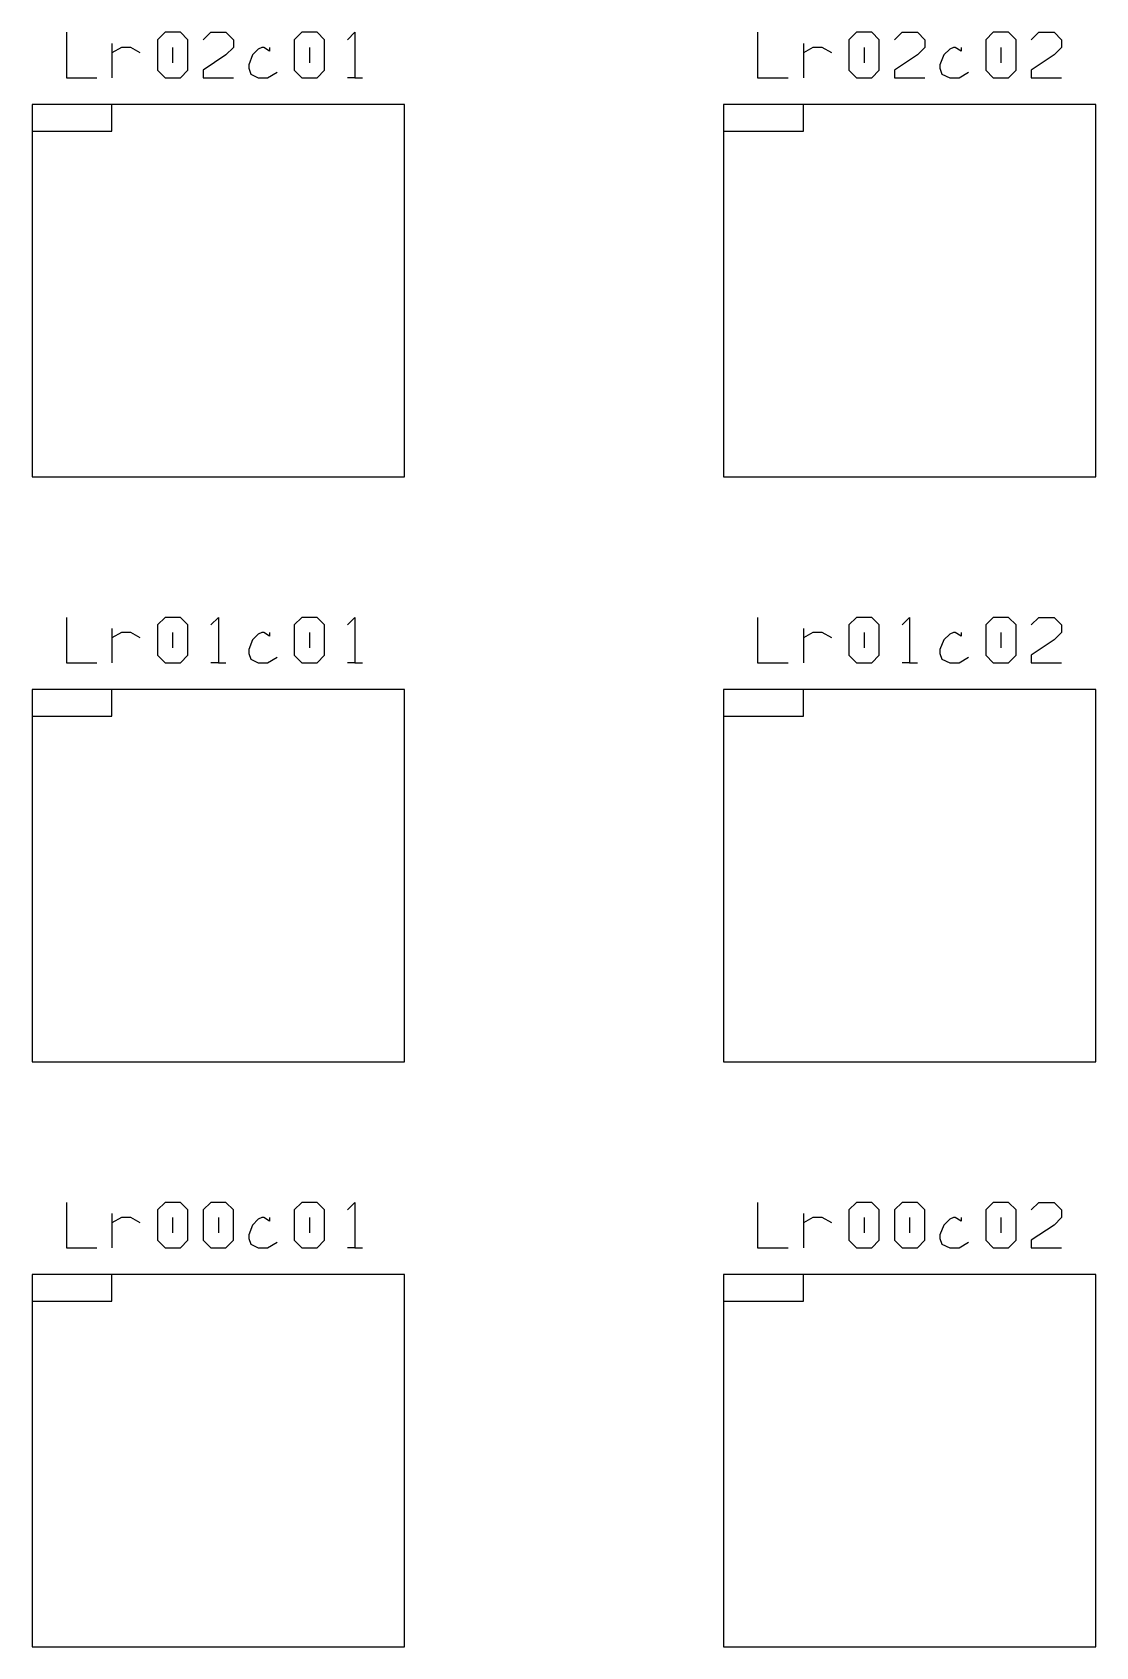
# Model space of a CAD drawing. Extents: x 0.09 to 4.46, y 0.02 to 2.61.
# Drawn here: x 0.667 to 1.061, y 0.679 to 1.277 of the extents above; entities that cross this region are included whole.
import ezdxf

# ---------------------------------------------------------------- set-up
doc = ezdxf.new("R2010")
doc.units = 0
doc.layers.get('0').update_dxf_attribs({"linetype": 'CONTINUOUS'})

msp = doc.modelspace()

# ---------------------------------------------------------------- linework, layer by layer
at = {"color": 0}
for p, q in [((0.680012, 1.27669), (0.680012, 1.25987)), ((0.716525, 1.27669), (0.713758, 1.27387)), ((0.713758, 1.27387), (0.713758, 1.26264)), ((0.722222, 1.27669), (0.716525, 1.27669)), ((0.724989, 1.27387), (0.722222, 1.27669)), ((0.724989, 1.26264), (0.724989, 1.27387)), ((0.730578, 1.27387), (0.733453, 1.27669)), ((0.733453, 1.27669), (0.73904, 1.27669)), ((0.73904, 1.27669), (0.741808, 1.27387)), ((0.741808, 1.27387), (0.741808, 1.2711)), ((0.767199, 1.27669), (0.764324, 1.27387)), ((0.764324, 1.27387), (0.764324, 1.26264)), ((0.772786, 1.27669), (0.767199, 1.27669)), ((0.775553, 1.27387), (0.772786, 1.27669)), ((0.775553, 1.26264), (0.775553, 1.27387)), ((0.784017, 1.27387), (0.786783, 1.27669)), ((0.786783, 1.27669), (0.786783, 1.25987)), ((0.935818, 1.27669), (0.935818, 1.25987)), ((0.972493, 1.27669), (0.969564, 1.27387)), ((0.969564, 1.27387), (0.969564, 1.26264)), ((0.978082, 1.27669), (0.972493, 1.27669)), ((0.980849, 1.27387), (0.978082, 1.27669)), ((0.980849, 1.26264), (0.980849, 1.27387)), ((0.986546, 1.27387), (0.989312, 1.27669)), ((0.989312, 1.27669), (0.995008, 1.27669)), ((0.995008, 1.27669), (0.997775, 1.27387)), ((0.997775, 1.27387), (0.997775, 1.2711)), ((1.02306, 1.27669), (1.02029, 1.27387)), ((1.02029, 1.27387), (1.02029, 1.26264)), ((1.02875, 1.27669), (1.02306, 1.27669)), ((1.03152, 1.27387), (1.02875, 1.27669)), ((1.03152, 1.26264), (1.03152, 1.27387)), ((1.03711, 1.27387), (1.03998, 1.27669)), ((1.03998, 1.27669), (1.04557, 1.27669)), ((1.04557, 1.27669), (1.04834, 1.27387)), ((1.04834, 1.27387), (1.04834, 1.2711)), ((0.696832, 1.27252), (0.696832, 1.25987)), ((0.700412, 1.2711), (0.696832, 1.26904)), ((0.703885, 1.2711), (0.700412, 1.2711)), ((0.707357, 1.26904), (0.703885, 1.2711)), ((0.719293, 1.2711), (0.719293, 1.26541)), ((0.73904, 1.26834), (0.730578, 1.26264)), ((0.741808, 1.2711), (0.73904, 1.26834)), ((0.748915, 1.26834), (0.747504, 1.2647)), ((0.750976, 1.2704), (0.748915, 1.26834)), ((0.752388, 1.2711), (0.750976, 1.2704)), ((0.753039, 1.2711), (0.752388, 1.2711)), ((0.755154, 1.26975), (0.753039, 1.2711)), ((0.755154, 1.2711), (0.755154, 1.26975)), ((0.770019, 1.2711), (0.770019, 1.26541)), ((0.9528, 1.27252), (0.9528, 1.25987)), ((0.956272, 1.2711), (0.9528, 1.26904)), ((0.959744, 1.2711), (0.956272, 1.2711)), ((0.963325, 1.26904), (0.959744, 1.2711)), ((0.975261, 1.2711), (0.975261, 1.26541)), ((0.995008, 1.26834), (0.986546, 1.26264)), ((0.997775, 1.2711), (0.995008, 1.26834)), ((1.00472, 1.26834), (1.00331, 1.2647)), ((1.00694, 1.2704), (1.00472, 1.26834)), ((1.00836, 1.2711), (1.00694, 1.2704)), ((1.00901, 1.2711), (1.00836, 1.2711)), ((1.01112, 1.26975), (1.00901, 1.2711)), ((1.01112, 1.2711), (1.01112, 1.26975)), ((1.02582, 1.2711), (1.02582, 1.26541)), ((1.04557, 1.26834), (1.03711, 1.26264)), ((1.04834, 1.2711), (1.04557, 1.26834)), ((0.713758, 1.26264), (0.716525, 1.25987)), ((0.722222, 1.25987), (0.724989, 1.26264)), ((0.730578, 1.26264), (0.730578, 1.25987)), ((0.747504, 1.2647), (0.747504, 1.26335)), ((0.747504, 1.26335), (0.74821, 1.26123)), ((0.74821, 1.26123), (0.750976, 1.25987)), ((0.754449, 1.25987), (0.758029, 1.26194)), ((0.764324, 1.26264), (0.767199, 1.25987)), ((0.772786, 1.25987), (0.775553, 1.26264)), ((0.969564, 1.26264), (0.972493, 1.25987)), ((0.978082, 1.25987), (0.980849, 1.26264)), ((0.986546, 1.26264), (0.986546, 1.25987)), ((1.00331, 1.2647), (1.00331, 1.26335)), ((1.00331, 1.26335), (1.00402, 1.26123)), ((1.00402, 1.26123), (1.00694, 1.25987)), ((1.01042, 1.25987), (1.01389, 1.26194)), ((1.02029, 1.26264), (1.02306, 1.25987)), ((1.02875, 1.25987), (1.03152, 1.26264)), ((1.03711, 1.26264), (1.03711, 1.25987)), ((0.680012, 1.25987), (0.691243, 1.25987)), ((0.716525, 1.25987), (0.722222, 1.25987)), ((0.730578, 1.25987), (0.741808, 1.25987)), ((0.750976, 1.25987), (0.754449, 1.25987)), ((0.767199, 1.25987), (0.772786, 1.25987)), ((0.786783, 1.25987), (0.784017, 1.25987)), ((0.786783, 1.25987), (0.789606, 1.25987)), ((0.935818, 1.25987), (0.947103, 1.25987)), ((0.972493, 1.25987), (0.978082, 1.25987)), ((0.986546, 1.25987), (0.997775, 1.25987)), ((1.00694, 1.25987), (1.01042, 1.25987)), ((1.02306, 1.25987), (1.02875, 1.25987)), ((1.03711, 1.25987), (1.04834, 1.25987)), ((0.805122, 1.25), (0.667372, 1.25)), ((0.667372, 1.25), (0.667372, 1.1122)), ((0.696832, 1.25), (0.667372, 1.25)), ((0.667372, 1.25), (0.667372, 1.24013)), ((0.696832, 1.24013), (0.696832, 1.25)), ((0.805122, 1.1122), (0.805122, 1.25)), ((1.06098, 1.25), (0.923178, 1.25)), ((0.923178, 1.25), (0.923178, 1.1122)), ((0.9528, 1.25), (0.923178, 1.25)), ((0.923178, 1.25), (0.923178, 1.24013)), ((0.9528, 1.24013), (0.9528, 1.25)), ((1.06098, 1.1122), (1.06098, 1.25)), ((0.667372, 1.24013), (0.682075, 1.24013)), ((0.682075, 1.24013), (0.696832, 1.24013)), ((0.923178, 1.24013), (0.938043, 1.24013)), ((0.938043, 1.24013), (0.9528, 1.24013)), ((0.667372, 1.1122), (0.736274, 1.1122)), ((0.736274, 1.1122), (0.805122, 1.1122)), ((0.923178, 1.1122), (0.992079, 1.1122)), ((0.992079, 1.1122), (1.06098, 1.1122)), ((0.680012, 1.06011), (0.680012, 1.04335)), ((0.716525, 1.06011), (0.713758, 1.05735)), ((0.722222, 1.06011), (0.716525, 1.06011)), ((0.724989, 1.05735), (0.722222, 1.06011)), ((0.733453, 1.05735), (0.736274, 1.06011)), ((0.736274, 1.06011), (0.736274, 1.04335)), ((0.767199, 1.06011), (0.764324, 1.05735)), ((0.772786, 1.06011), (0.767199, 1.06011)), ((0.775553, 1.05735), (0.772786, 1.06011)), ((0.784017, 1.05735), (0.786783, 1.06011)), ((0.786783, 1.06011), (0.786783, 1.04335)), ((0.935818, 1.06011), (0.935818, 1.04335)), ((0.972493, 1.06011), (0.969564, 1.05735)), ((0.978082, 1.06011), (0.972493, 1.06011)), ((0.980849, 1.05735), (0.978082, 1.06011)), ((0.989312, 1.05735), (0.992079, 1.06011)), ((0.992079, 1.06011), (0.992079, 1.04335)), ((1.02306, 1.06011), (1.02029, 1.05735)), ((1.02875, 1.06011), (1.02306, 1.06011)), ((1.03152, 1.05735), (1.02875, 1.06011)), ((1.03711, 1.05735), (1.03998, 1.06011)), ((1.03998, 1.06011), (1.04557, 1.06011)), ((1.04557, 1.06011), (1.04834, 1.05735)), ((0.696832, 1.05599), (0.696832, 1.04335)), ((0.700412, 1.05458), (0.696832, 1.05252)), ((0.703885, 1.05458), (0.700412, 1.05458)), ((0.707357, 1.05252), (0.703885, 1.05458)), ((0.713758, 1.05735), (0.713758, 1.04612)), ((0.719293, 1.05458), (0.719293, 1.04888)), ((0.724989, 1.04612), (0.724989, 1.05735)), ((0.748915, 1.05181), (0.747504, 1.04818)), ((0.750976, 1.05387), (0.748915, 1.05181)), ((0.752388, 1.05458), (0.750976, 1.05387)), ((0.753039, 1.05458), (0.752388, 1.05458)), ((0.755154, 1.05317), (0.753039, 1.05458)), ((0.755154, 1.05458), (0.755154, 1.05317)), ((0.764324, 1.05735), (0.764324, 1.04612)), ((0.770019, 1.05458), (0.770019, 1.04888)), ((0.775553, 1.04612), (0.775553, 1.05735)), ((0.9528, 1.05599), (0.9528, 1.04335)), ((0.956272, 1.05458), (0.9528, 1.05252)), ((0.959744, 1.05458), (0.956272, 1.05458)), ((0.963325, 1.05252), (0.959744, 1.05458)), ((0.969564, 1.05735), (0.969564, 1.04612)), ((0.975261, 1.05458), (0.975261, 1.04888)), ((0.980849, 1.04612), (0.980849, 1.05735)), ((1.00472, 1.05181), (1.00331, 1.04818)), ((1.00694, 1.05387), (1.00472, 1.05181)), ((1.00836, 1.05458), (1.00694, 1.05387)), ((1.00901, 1.05458), (1.00836, 1.05458)), ((1.01112, 1.05317), (1.00901, 1.05458)), ((1.01112, 1.05458), (1.01112, 1.05317)), ((1.02029, 1.05735), (1.02029, 1.04612)), ((1.02582, 1.05458), (1.02582, 1.04888)), ((1.03152, 1.04612), (1.03152, 1.05735)), ((1.04557, 1.05181), (1.03711, 1.04612)), ((1.04834, 1.05458), (1.04557, 1.05181)), ((1.04834, 1.05735), (1.04834, 1.05458)), ((0.713758, 1.04612), (0.716525, 1.04335)), ((0.722222, 1.04335), (0.724989, 1.04612)), ((0.747504, 1.04818), (0.747504, 1.04682)), ((0.747504, 1.04682), (0.74821, 1.04471)), ((0.764324, 1.04612), (0.767199, 1.04335)), ((0.772786, 1.04335), (0.775553, 1.04612)), ((0.969564, 1.04612), (0.972493, 1.04335)), ((0.978082, 1.04335), (0.980849, 1.04612)), ((1.00331, 1.04818), (1.00331, 1.04682)), ((1.00331, 1.04682), (1.00402, 1.04471)), ((1.02029, 1.04612), (1.02306, 1.04335)), ((1.02875, 1.04335), (1.03152, 1.04612)), ((1.03711, 1.04612), (1.03711, 1.04335)), ((0.680012, 1.04335), (0.691243, 1.04335)), ((0.716525, 1.04335), (0.722222, 1.04335)), ((0.736274, 1.04335), (0.733453, 1.04335)), ((0.736274, 1.04335), (0.73904, 1.04335)), ((0.74821, 1.04471), (0.750976, 1.04335)), ((0.750976, 1.04335), (0.754449, 1.04335)), ((0.754449, 1.04335), (0.758029, 1.04541)), ((0.767199, 1.04335), (0.772786, 1.04335)), ((0.786783, 1.04335), (0.784017, 1.04335)), ((0.786783, 1.04335), (0.789606, 1.04335)), ((0.935818, 1.04335), (0.947103, 1.04335)), ((0.972493, 1.04335), (0.978082, 1.04335)), ((0.992079, 1.04335), (0.989312, 1.04335)), ((0.992079, 1.04335), (0.995008, 1.04335)), ((1.00402, 1.04471), (1.00694, 1.04335)), ((1.00694, 1.04335), (1.01042, 1.04335)), ((1.01042, 1.04335), (1.01389, 1.04541)), ((1.02306, 1.04335), (1.02875, 1.04335)), ((1.03711, 1.04335), (1.04834, 1.04335)), ((0.805122, 1.03348), (0.667372, 1.03348)), ((0.667372, 1.03348), (0.667372, 0.895671)), ((0.696832, 1.03348), (0.667372, 1.03348)), ((0.667372, 1.03348), (0.667372, 1.0236)), ((0.696832, 1.0236), (0.696832, 1.03348)), ((0.805122, 0.895671), (0.805122, 1.03348)), ((1.06098, 1.03348), (0.923178, 1.03348)), ((0.923178, 1.03348), (0.923178, 0.895671)), ((0.9528, 1.03348), (0.923178, 1.03348)), ((0.923178, 1.03348), (0.923178, 1.0236)), ((0.9528, 1.0236), (0.9528, 1.03348)), ((1.06098, 0.895671), (1.06098, 1.03348)), ((0.667372, 1.0236), (0.682075, 1.0236)), ((0.682075, 1.0236), (0.696832, 1.0236)), ((0.923178, 1.0236), (0.938043, 1.0236)), ((0.938043, 1.0236), (0.9528, 1.0236)), ((0.667372, 0.895671), (0.736274, 0.895671)), ((0.736274, 0.895671), (0.805122, 0.895671)), ((0.923178, 0.895671), (0.992079, 0.895671)), ((0.992079, 0.895671), (1.06098, 0.895671)), ((0.680012, 0.843588), (0.680012, 0.826824)), ((0.716525, 0.843588), (0.713758, 0.840821)), ((0.722222, 0.843588), (0.716525, 0.843588)), ((0.724989, 0.840821), (0.722222, 0.843588)), ((0.733453, 0.843588), (0.730578, 0.840821)), ((0.73904, 0.843588), (0.733453, 0.843588)), ((0.741808, 0.840821), (0.73904, 0.843588)), ((0.767199, 0.843588), (0.764324, 0.840821)), ((0.772786, 0.843588), (0.767199, 0.843588)), ((0.775553, 0.840821), (0.772786, 0.843588)), ((0.784017, 0.840821), (0.786783, 0.843588)), ((0.786783, 0.843588), (0.786783, 0.826824)), ((0.935818, 0.843588), (0.935818, 0.826824)), ((0.972493, 0.843588), (0.969564, 0.840821)), ((0.978082, 0.843588), (0.972493, 0.843588)), ((0.980849, 0.840821), (0.978082, 0.843588)), ((0.989312, 0.843588), (0.986546, 0.840821)), ((0.995008, 0.843588), (0.989312, 0.843588)), ((0.997775, 0.840821), (0.995008, 0.843588)), ((1.02306, 0.843588), (1.02029, 0.840821)), ((1.02875, 0.843588), (1.02306, 0.843588)), ((1.03152, 0.840821), (1.02875, 0.843588)), ((1.03711, 0.840821), (1.03998, 0.843588)), ((1.03998, 0.843588), (1.04557, 0.843588)), ((1.04557, 0.843588), (1.04834, 0.840821)), ((0.696832, 0.839464), (0.696832, 0.826824)), ((0.700412, 0.838053), (0.696832, 0.835992)), ((0.703885, 0.838053), (0.700412, 0.838053)), ((0.707357, 0.835992), (0.703885, 0.838053)), ((0.713758, 0.840821), (0.713758, 0.82959)), ((0.719293, 0.838053), (0.719293, 0.832357)), ((0.724989, 0.82959), (0.724989, 0.840821)), ((0.730578, 0.840821), (0.730578, 0.82959)), ((0.736274, 0.838053), (0.736274, 0.832357)), ((0.741808, 0.82959), (0.741808, 0.840821)), ((0.750976, 0.837349), (0.748915, 0.835124)), ((0.752388, 0.838053), (0.750976, 0.837349)), ((0.753039, 0.838053), (0.752388, 0.838053)), ((0.755154, 0.836643), (0.753039, 0.838053)), ((0.755154, 0.838053), (0.755154, 0.836643)), ((0.764324, 0.840821), (0.764324, 0.82959)), ((0.770019, 0.838053), (0.770019, 0.832357)), ((0.775553, 0.82959), (0.775553, 0.840821)), ((0.9528, 0.839464), (0.9528, 0.826824)), ((0.956272, 0.838053), (0.9528, 0.835992)), ((0.959744, 0.838053), (0.956272, 0.838053)), ((0.963325, 0.835992), (0.959744, 0.838053)), ((0.969564, 0.840821), (0.969564, 0.82959)), ((0.975261, 0.838053), (0.975261, 0.832357)), ((0.980849, 0.82959), (0.980849, 0.840821)), ((0.986546, 0.840821), (0.986546, 0.82959)), ((0.992079, 0.838053), (0.992079, 0.832357)), ((0.997775, 0.82959), (0.997775, 0.840821)), ((1.00694, 0.837349), (1.00472, 0.835124)), ((1.00836, 0.838053), (1.00694, 0.837349)), ((1.00901, 0.838053), (1.00836, 0.838053)), ((1.01112, 0.836643), (1.00901, 0.838053)), ((1.01112, 0.838053), (1.01112, 0.836643)), ((1.02029, 0.840821), (1.02029, 0.82959)), ((1.02582, 0.838053), (1.02582, 0.832357)), ((1.03152, 0.82959), (1.03152, 0.840821)), ((1.04834, 0.838053), (1.04557, 0.835124)), ((1.04834, 0.840821), (1.04834, 0.838053)), ((0.748915, 0.835124), (0.747504, 0.831651)), ((0.747504, 0.831651), (0.747504, 0.830296)), ((1.00472, 0.835124), (1.00331, 0.831651)), ((1.00331, 0.831651), (1.00331, 0.830296)), ((1.04557, 0.835124), (1.03711, 0.82959)), ((0.680012, 0.826824), (0.691243, 0.826824)), ((0.713758, 0.82959), (0.716525, 0.826824)), ((0.716525, 0.826824), (0.722222, 0.826824)), ((0.722222, 0.826824), (0.724989, 0.82959)), ((0.730578, 0.82959), (0.733453, 0.826824)), ((0.733453, 0.826824), (0.73904, 0.826824)), ((0.73904, 0.826824), (0.741808, 0.82959)), ((0.747504, 0.830296), (0.74821, 0.828179)), ((0.74821, 0.828179), (0.750976, 0.826824)), ((0.750976, 0.826824), (0.754449, 0.826824)), ((0.754449, 0.826824), (0.758029, 0.828885)), ((0.764324, 0.82959), (0.767199, 0.826824)), ((0.767199, 0.826824), (0.772786, 0.826824)), ((0.772786, 0.826824), (0.775553, 0.82959)), ((0.786783, 0.826824), (0.784017, 0.826824)), ((0.786783, 0.826824), (0.789606, 0.826824)), ((0.935818, 0.826824), (0.947103, 0.826824)), ((0.969564, 0.82959), (0.972493, 0.826824)), ((0.972493, 0.826824), (0.978082, 0.826824)), ((0.978082, 0.826824), (0.980849, 0.82959)), ((0.986546, 0.82959), (0.989312, 0.826824)), ((0.989312, 0.826824), (0.995008, 0.826824)), ((0.995008, 0.826824), (0.997775, 0.82959)), ((1.00331, 0.830296), (1.00402, 0.828179)), ((1.00402, 0.828179), (1.00694, 0.826824)), ((1.00694, 0.826824), (1.01042, 0.826824)), ((1.01042, 0.826824), (1.01389, 0.828885)), ((1.02029, 0.82959), (1.02306, 0.826824)), ((1.02306, 0.826824), (1.02875, 0.826824)), ((1.02875, 0.826824), (1.03152, 0.82959)), ((1.03711, 0.82959), (1.03711, 0.826824)), ((1.03711, 0.826824), (1.04834, 0.826824)), ((0.805122, 0.816949), (0.667372, 0.816949)), ((0.667372, 0.816949), (0.667372, 0.679144)), ((0.696832, 0.816949), (0.667372, 0.816949)), ((0.667372, 0.816949), (0.667372, 0.807075)), ((0.696832, 0.807075), (0.696832, 0.816949)), ((0.805122, 0.679144), (0.805122, 0.816949)), ((1.06098, 0.816949), (0.923178, 0.816949)), ((0.923178, 0.816949), (0.923178, 0.679144)), ((0.9528, 0.816949), (0.923178, 0.816949)), ((0.923178, 0.816949), (0.923178, 0.807075)), ((0.9528, 0.807075), (0.9528, 0.816949)), ((1.06098, 0.679144), (1.06098, 0.816949)), ((0.667372, 0.807075), (0.682075, 0.807075)), ((0.682075, 0.807075), (0.696832, 0.807075)), ((0.923178, 0.807075), (0.938043, 0.807075)), ((0.938043, 0.807075), (0.9528, 0.807075)), ((0.667372, 0.679144), (0.736274, 0.679144)), ((0.736274, 0.679144), (0.805122, 0.679144)), ((0.923178, 0.679144), (0.992079, 0.679144)), ((0.992079, 0.679144), (1.06098, 0.679144))]:
    msp.add_line(p, q, dxfattribs=at)

doc.saveas('drawing.dxf')
